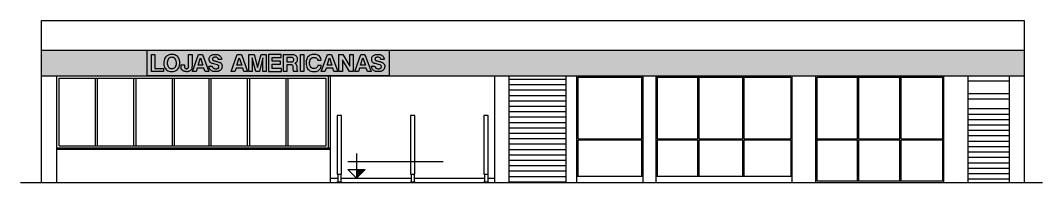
# Model space of a CAD drawing. Header units: metres. Extents: x -367 to 368, y -238 to 223.
# Drawn here: x 293.52 to 317.17, y -0.1 to 3.65 of the extents above; entities that cross this region are included whole.
import ezdxf
from ezdxf.enums import TextEntityAlignment as Align

# ---------------------------------------------------------------- set-up
doc = ezdxf.new("R2010")
doc.units = ezdxf.units.M
doc.linetypes.add('DIVIDE', pattern=[31.75, 12.7, -6.35, 0, -6.35, 0, -6.35])
doc.layers.add('ELE-INSTALAÇÕES', color=160, linetype='Continuous')
doc.layers.add('LA_BAU_BASES GERAIS_R00$0$base', color=253, linetype='Continuous')
doc.styles.add('LA_BAU_BASES GERAIS_R00$0$R60-125-RS', font='romans.shx', dxfattribs={"height": 0.19})
doc.styles.add('LA_BAU_BASES GERAIS_R00$0$R80-100-RS', font='romans.shx', dxfattribs={"height": 0.203})

# ---------------------------------------------------------------- blocks, each defined once
blk = doc.blocks.new('LA_BAU_BASES GERAIS_R00$0$SIMB-INICA-NÍVEL 100')
blk.add_hatch(color=256).paths.add_polyline_path([(2, 2), (0, 2), (0, 0)])
for p, q in [((0, 5.71), (0, 0)), ((-2, 3.9), (20.07, 3.9)), ((-2, 2), (2, 2))]:
    blk.add_line(p, q)
blk.add_lwpolyline([(-2, 2), (0, 0), (2, 2)])
blk = doc.blocks.new('LA_BAU_BASES GERAIS_R00')
at = {"layer": 'LA_BAU_BASES GERAIS_R00$0$base'}
h = blk.add_hatch(color=256, dxfattribs=at)
h.dxf.hatch_style = 1
h.paths.add_polyline_path([(316.75, 2.965), (294.01, 2.965), (294.01, 2.366), (316.75, 2.366)])
h.paths.add_polyline_path([(302.055, 2.366), (296.455, 2.366), (296.455, 2.965), (302.055, 2.965)], flags=17)
h.paths.add_polyline_path([(301.727, 2.755), (301.728, 2.752), (301.73, 2.763)], flags=16)
h.paths.add_polyline_path([(301.64, 2.466), (301.554, 2.466), (301.527, 2.548), (301.372, 2.548), (301.346, 2.466), (301.259, 2.466), (301.401, 2.866), (301.496, 2.866)], flags=16)
h.paths.add_polyline_path([(301.505, 2.615), (301.394, 2.615), (301.449, 2.785)], flags=0)
h.paths.add_polyline_path([(301.224, 2.466), (301.139, 2.466), (300.976, 2.74), (300.976, 2.466), (300.895, 2.466), (300.895, 2.866), (300.981, 2.866), (301.143, 2.591), (301.143, 2.866), (301.224, 2.866)], flags=16)
h.paths.add_polyline_path([(300.866, 2.466), (300.779, 2.466), (300.752, 2.548), (300.597, 2.548), (300.571, 2.466), (300.484, 2.466), (300.627, 2.866), (300.722, 2.866)], flags=16)
h.paths.add_polyline_path([(300.73, 2.615), (300.619, 2.615), (300.674, 2.785)], flags=0)
h.paths.add_polyline_path([(300.482, 2.729), (300.404, 2.729), (300.401, 2.738), (300.397, 2.751), (300.392, 2.762), (300.384, 2.774), (300.377, 2.779), (300.361, 2.787), (300.341, 2.792), (300.32, 2.795), (300.304, 2.794), (300.279, 2.79), (300.258, 2.778), (300.24, 2.761), (300.228, 2.739), (300.218, 2.709), (300.215, 2.685), (300.215, 2.664), (300.216, 2.64), (300.22, 2.613), (300.232, 2.584), (300.246, 2.565), (300.258, 2.552), (300.282, 2.54), (300.311, 2.535), (300.336, 2.537), (300.361, 2.544), (300.375, 2.555), (300.388, 2.567), (300.403, 2.593), (300.404, 2.605), (300.481, 2.605), (300.479, 2.575), (300.464, 2.541), (300.451, 2.52), (300.433, 2.504), (300.403, 2.481), (300.365, 2.471), (300.329, 2.466), (300.284, 2.466), (300.246, 2.474), (300.219, 2.486), (300.195, 2.505), (300.176, 2.523), (300.162, 2.548), (300.15, 2.569), (300.137, 2.615), (300.137, 2.665), (300.135, 2.704), (300.152, 2.764), (300.17, 2.799), (300.186, 2.815), (300.214, 2.841), (300.263, 2.859), (300.3, 2.864), (300.34, 2.866), (300.369, 2.859), (300.393, 2.855), (300.434, 2.832), (300.47, 2.788), (300.478, 2.759)], flags=16)
h.paths.add_polyline_path([(300.083, 2.466), (300.001, 2.466), (300.001, 2.866), (300.083, 2.866)], flags=16)
h.paths.add_polyline_path([(299.937, 2.481), (299.937, 2.466), (299.846, 2.466), (299.841, 2.486), (299.837, 2.528), (299.837, 2.572), (299.835, 2.584), (299.834, 2.594), (299.819, 2.612), (299.81, 2.616), (299.8, 2.621), (299.789, 2.621), (299.691, 2.621), (299.691, 2.466), (299.608, 2.466), (299.609, 2.866), (299.809, 2.866), (299.841, 2.862), (299.862, 2.858), (299.889, 2.844), (299.905, 2.831), (299.922, 2.807), (299.93, 2.775), (299.93, 2.751), (299.93, 2.728), (299.922, 2.703), (299.911, 2.678), (299.889, 2.666), (299.874, 2.657), (299.882, 2.652), (299.895, 2.646), (299.907, 2.628), (299.919, 2.612), (299.919, 2.585), (299.921, 2.572), (299.921, 2.54), (299.922, 2.525), (299.922, 2.511), (299.924, 2.499), (299.927, 2.488), (299.933, 2.482)], flags=16)
h.paths.add_polyline_path([(299.849, 2.754), (299.848, 2.731), (299.844, 2.708), (299.806, 2.691), (299.691, 2.691), (299.691, 2.796), (299.8, 2.795), (299.8, 2.795), (299.817, 2.795), (299.84, 2.778)], flags=0)
h.paths.add_polyline_path([(299.566, 2.539), (299.566, 2.466), (299.266, 2.466), (299.266, 2.866), (299.556, 2.866), (299.556, 2.796), (299.347, 2.796), (299.347, 2.711), (299.538, 2.711), (299.538, 2.642), (299.347, 2.642), (299.347, 2.539)], flags=16)
h.paths.add_polyline_path([(299.213, 2.466), (299.136, 2.466), (299.136, 2.788), (299.055, 2.466), (298.971, 2.466), (298.889, 2.788), (298.889, 2.466), (298.811, 2.466), (298.811, 2.866), (298.933, 2.866), (299.012, 2.561), (299.091, 2.866), (299.213, 2.866)], flags=16)
h.paths.add_polyline_path([(298.78, 2.466), (298.694, 2.466), (298.667, 2.548), (298.512, 2.548), (298.486, 2.466), (298.399, 2.466), (298.541, 2.866), (298.637, 2.866)], flags=16)
h.paths.add_polyline_path([(298.645, 2.615), (298.534, 2.615), (298.589, 2.785)], flags=0)
h.paths.add_polyline_path([(297.966, 2.755), (297.966, 2.752), (297.968, 2.763)], flags=16)
h.paths.add_polyline_path([(297.883, 2.466), (297.797, 2.466), (297.77, 2.548), (297.615, 2.548), (297.589, 2.466), (297.502, 2.466), (297.644, 2.866), (297.739, 2.866)], flags=16)
h.paths.add_polyline_path([(297.748, 2.615), (297.637, 2.615), (297.692, 2.785)], flags=0)
h.paths.add_polyline_path([(297.362, 2.466), (297.36, 2.466), (297.372, 2.465)], flags=16)
h.paths.add_polyline_path([(297.214, 2.647), (297.208, 2.606), (297.198, 2.57), (297.182, 2.544), (297.152, 2.506), (297.114, 2.486), (297.09, 2.473), (297.057, 2.467), (297.019, 2.466), (296.986, 2.469), (296.955, 2.476), (296.935, 2.487), (296.912, 2.499), (296.894, 2.518), (296.88, 2.536), (296.867, 2.552), (296.857, 2.58), (296.843, 2.617), (296.843, 2.679), (296.847, 2.727), (296.86, 2.768), (296.881, 2.797), (296.89, 2.807), (296.91, 2.833), (296.931, 2.84), (296.954, 2.854), (296.985, 2.86), (297.002, 2.864), (297.037, 2.866), (297.073, 2.861), (297.099, 2.855), (297.123, 2.841), (297.148, 2.828), (297.171, 2.8), (297.191, 2.771), (297.205, 2.732), (297.213, 2.692)], flags=16)
h.paths.add_polyline_path([(297.134, 2.653), (297.133, 2.627), (297.123, 2.607), (297.115, 2.579), (297.083, 2.546), (297.052, 2.536), (297.026, 2.535), (296.99, 2.537), (296.96, 2.554), (296.938, 2.587), (296.923, 2.635), (296.923, 2.684), (296.928, 2.71), (296.934, 2.735), (296.944, 2.754), (296.951, 2.767), (296.965, 2.777), (296.976, 2.786), (297.003, 2.794), (297.033, 2.798), (297.079, 2.788), (297.115, 2.755), (297.134, 2.7)], flags=0)
h.paths.add_polyline_path([(296.832, 2.539), (296.832, 2.466), (296.555, 2.466), (296.555, 2.866), (296.637, 2.866), (296.637, 2.539)], flags=16)
at = {"layer": 'LA_BAU_BASES GERAIS_R00$0$base', "ltscale": 0.1}
h = blk.add_hatch(color=256, dxfattribs=at)
h.dxf.hatch_style = 1
h.paths.add_polyline_path([(302.055, 2.366), (296.455, 2.366), (296.455, 2.965), (302.055, 2.965)])
at = {"layer": 'LA_BAU_BASES GERAIS_R00$0$base'}
for points in [[(296.832, 2.466), (296.832, 2.539), (296.637, 2.539), (296.637, 2.866), (296.555, 2.866), (296.555, 2.466)], [(297.489, 2.542), (297.49, 2.552), (297.492, 2.562), (297.493, 2.572), (297.494, 2.583), (297.495, 2.594), (297.495, 2.862), (297.492, 2.866), (297.417, 2.866), (297.413, 2.862), (297.413, 2.595), (297.413, 2.592), (297.412, 2.585), (297.411, 2.579), (297.41, 2.573), (297.41, 2.564), (297.408, 2.556), (297.404, 2.552), (297.4, 2.546), (297.396, 2.543), (297.39, 2.537), (297.383, 2.536), (297.377, 2.535), (297.368, 2.534), (297.359, 2.534), (297.353, 2.535), (297.347, 2.537), (297.341, 2.54), (297.332, 2.543), (297.327, 2.552), (297.325, 2.558), (297.322, 2.562), (297.32, 2.57), (297.319, 2.58), (297.319, 2.623), (297.25, 2.623), (297.24, 2.623), (297.24, 2.575), (297.24, 2.565), (297.241, 2.558), (297.243, 2.549), (297.244, 2.539), (297.246, 2.532), (297.249, 2.526), (297.254, 2.519), (297.259, 2.511), (297.263, 2.504), (297.267, 2.5), (297.271, 2.497), (297.276, 2.493), (297.282, 2.489), (297.29, 2.484), (297.296, 2.478), (297.301, 2.478), (297.307, 2.475), (297.315, 2.473), (297.327, 2.469), (297.335, 2.467), (297.34, 2.467), (297.35, 2.466), (297.362, 2.466), (297.372, 2.465), (297.382, 2.465), (297.388, 2.465), (297.396, 2.467), (297.404, 2.469), (297.414, 2.471), (297.424, 2.473), (297.433, 2.475), (297.436, 2.477), (297.446, 2.483), (297.456, 2.489), (297.467, 2.495), (297.47, 2.5), (297.474, 2.506), (297.482, 2.517), (297.487, 2.525), (297.488, 2.533)], [(298.109, 2.475), (298.118, 2.481), (298.131, 2.485), (298.14, 2.49), (298.154, 2.496), (298.161, 2.504), (298.167, 2.515), (298.176, 2.527), (298.181, 2.536), (298.186, 2.547), (298.188, 2.568), (298.192, 2.581), (298.193, 2.599), (298.192, 2.611), (298.188, 2.622), (298.184, 2.634), (298.18, 2.642), (298.173, 2.649), (298.165, 2.657), (298.158, 2.666), (298.147, 2.674), (298.143, 2.675), (298.133, 2.679), (298.125, 2.683), (298.111, 2.687), (298.092, 2.694), (298.076, 2.698), (298.062, 2.702), (298.049, 2.706), (298.037, 2.71), (298.02, 2.713), (298.004, 2.716), (297.994, 2.721), (297.986, 2.727), (297.977, 2.732), (297.97, 2.738), (297.967, 2.747), (297.966, 2.755), (297.968, 2.763), (297.97, 2.77), (297.977, 2.783), (297.982, 2.791), (297.99, 2.792), (298.002, 2.796), (298.012, 2.799), (298.031, 2.802), (298.043, 2.802), (298.058, 2.8), (298.071, 2.793), (298.083, 2.787), (298.091, 2.78), (298.097, 2.769), (298.102, 2.758), (298.105, 2.746), (298.18, 2.746), (298.18, 2.754), (298.176, 2.768), (298.173, 2.781), (298.169, 2.796), (298.163, 2.804), (298.156, 2.815), (298.148, 2.826), (298.136, 2.836), (298.126, 2.842), (298.116, 2.848), (298.103, 2.855), (298.099, 2.857), (298.083, 2.86), (298.071, 2.863), (298.057, 2.864), (298.039, 2.866), (298.024, 2.866), (297.997, 2.863), (297.978, 2.86), (297.959, 2.855), (297.949, 2.848), (297.932, 2.84), (297.923, 2.832), (297.913, 2.822), (297.903, 2.81), (297.895, 2.792), (297.892, 2.774), (297.889, 2.757), (297.891, 2.742), (297.893, 2.728), (297.896, 2.709), (297.903, 2.698), (297.91, 2.687), (297.919, 2.676), (297.93, 2.666), (297.945, 2.663), (297.959, 2.656), (297.977, 2.651), (297.997, 2.644), (298.026, 2.637), (298.05, 2.63), (298.086, 2.621), (298.095, 2.614), (298.101, 2.61), (298.107, 2.604), (298.111, 2.598), (298.114, 2.584), (298.116, 2.574), (298.116, 2.566), (298.111, 2.557), (298.105, 2.549), (298.094, 2.543), (298.083, 2.538), (298.079, 2.538), (298.072, 2.534), (298.058, 2.534), (298.043, 2.534), (298.031, 2.534), (298.017, 2.535), (298.008, 2.539), (298.002, 2.543), (297.989, 2.546), (297.981, 2.554), (297.975, 2.561), (297.971, 2.566), (297.968, 2.573), (297.964, 2.584), (297.962, 2.595), (297.885, 2.595), (297.885, 2.591), (297.888, 2.576), (297.892, 2.564), (297.895, 2.546), (297.9, 2.532), (297.91, 2.523), (297.919, 2.508), (297.928, 2.498), (297.938, 2.491), (297.951, 2.485), (297.968, 2.474), (297.977, 2.472), (297.989, 2.471), (298.005, 2.468), (298.024, 2.467), (298.039, 2.466), (298.054, 2.466), (298.069, 2.468), (298.08, 2.47), (298.098, 2.471)], [(298.811, 2.466), (298.889, 2.466), (298.889, 2.788), (298.971, 2.466), (299.055, 2.466), (299.136, 2.788), (299.136, 2.466), (299.213, 2.466), (299.213, 2.866), (299.091, 2.866), (299.012, 2.561), (298.933, 2.866), (298.811, 2.866)], [(299.347, 2.539), (299.347, 2.642), (299.538, 2.642), (299.538, 2.711), (299.347, 2.711), (299.347, 2.796), (299.556, 2.796), (299.556, 2.866), (299.266, 2.866), (299.266, 2.466), (299.566, 2.466), (299.566, 2.539)], [(300.001, 2.466), (300.083, 2.466), (300.083, 2.866), (300.001, 2.866)], [(300.15, 2.569), (300.162, 2.548), (300.176, 2.523), (300.195, 2.505), (300.219, 2.486), (300.246, 2.474), (300.284, 2.466), (300.329, 2.466), (300.365, 2.471), (300.389, 2.478), (300.412, 2.488), (300.433, 2.504), (300.451, 2.52), (300.464, 2.541), (300.475, 2.565), (300.48, 2.586), (300.481, 2.605), (300.404, 2.605), (300.403, 2.593), (300.396, 2.581), (300.388, 2.567), (300.375, 2.555), (300.361, 2.544), (300.336, 2.537), (300.311, 2.535), (300.282, 2.54), (300.258, 2.552), (300.246, 2.565), (300.232, 2.584), (300.22, 2.613), (300.216, 2.64), (300.215, 2.664), (300.215, 2.685), (300.218, 2.709), (300.228, 2.739), (300.24, 2.761), (300.258, 2.778), (300.279, 2.79), (300.304, 2.794), (300.32, 2.795), (300.341, 2.792), (300.361, 2.787), (300.377, 2.779), (300.384, 2.774), (300.392, 2.762), (300.397, 2.751), (300.401, 2.738), (300.404, 2.729), (300.482, 2.729), (300.478, 2.759), (300.472, 2.78), (300.46, 2.8), (300.444, 2.82), (300.42, 2.84), (300.393, 2.855), (300.369, 2.859), (300.353, 2.863), (300.328, 2.866), (300.3, 2.864), (300.272, 2.86), (300.248, 2.854), (300.23, 2.847), (300.204, 2.832), (300.186, 2.815), (300.17, 2.799), (300.159, 2.778), (300.148, 2.751), (300.139, 2.719), (300.135, 2.693), (300.137, 2.665), (300.137, 2.629), (300.141, 2.601)], [(301.143, 2.591), (300.981, 2.866), (300.895, 2.866), (300.895, 2.466), (300.976, 2.466), (300.976, 2.74), (301.139, 2.466), (301.224, 2.466), (301.224, 2.866), (301.143, 2.866)], [(301.779, 2.535), (301.77, 2.539), (301.764, 2.543), (301.751, 2.546), (301.742, 2.554), (301.737, 2.561), (301.733, 2.566), (301.73, 2.573), (301.726, 2.584), (301.723, 2.595), (301.647, 2.595), (301.647, 2.591), (301.65, 2.576), (301.654, 2.563), (301.657, 2.546), (301.662, 2.532), (301.672, 2.523), (301.681, 2.508), (301.689, 2.498), (301.7, 2.491), (301.712, 2.485), (301.73, 2.474), (301.738, 2.472), (301.751, 2.471), (301.767, 2.468), (301.786, 2.467), (301.801, 2.466), (301.816, 2.466), (301.831, 2.468), (301.842, 2.47), (301.86, 2.471), (301.87, 2.475), (301.88, 2.48), (301.892, 2.485), (301.902, 2.49), (301.915, 2.495), (301.922, 2.504), (301.929, 2.514), (301.937, 2.527), (301.943, 2.536), (301.948, 2.547), (301.951, 2.56), (301.955, 2.581), (301.955, 2.599), (301.953, 2.617), (301.949, 2.626), (301.945, 2.634), (301.941, 2.642), (301.934, 2.649), (301.926, 2.657), (301.919, 2.665), (301.909, 2.674), (301.904, 2.675), (301.895, 2.679), (301.887, 2.683), (301.873, 2.687), (301.854, 2.694), (301.838, 2.698), (301.824, 2.702), (301.81, 2.706), (301.798, 2.71), (301.782, 2.713), (301.766, 2.716), (301.756, 2.721), (301.748, 2.727), (301.738, 2.732), (301.731, 2.738), (301.729, 2.747), (301.727, 2.755), (301.73, 2.763), (301.731, 2.77), (301.738, 2.782), (301.744, 2.791), (301.752, 2.792), (301.764, 2.796), (301.774, 2.799), (301.793, 2.802), (301.805, 2.802), (301.82, 2.8), (301.832, 2.793), (301.845, 2.787), (301.853, 2.78), (301.858, 2.769), (301.864, 2.758), (301.866, 2.746), (301.942, 2.746), (301.941, 2.754), (301.937, 2.768), (301.934, 2.781), (301.93, 2.796), (301.925, 2.804), (301.918, 2.815), (301.91, 2.826), (301.898, 2.836), (301.888, 2.842), (301.877, 2.848), (301.865, 2.855), (301.861, 2.857), (301.845, 2.86), (301.832, 2.863), (301.819, 2.864), (301.801, 2.866), (301.786, 2.866), (301.759, 2.863), (301.74, 2.86), (301.721, 2.855), (301.711, 2.848), (301.693, 2.84), (301.685, 2.831), (301.674, 2.822), (301.665, 2.81), (301.657, 2.792), (301.654, 2.774), (301.651, 2.757), (301.652, 2.742), (301.655, 2.728), (301.658, 2.709), (301.665, 2.698), (301.672, 2.687), (301.681, 2.676), (301.692, 2.665), (301.707, 2.663), (301.721, 2.656), (301.738, 2.651), (301.759, 2.644), (301.787, 2.637), (301.812, 2.63), (301.847, 2.621), (301.857, 2.614), (301.862, 2.61), (301.869, 2.604), (301.873, 2.597), (301.876, 2.584), (301.877, 2.574), (301.877, 2.566), (301.873, 2.557), (301.866, 2.548), (301.855, 2.543), (301.845, 2.538), (301.84, 2.538), (301.834, 2.534), (301.82, 2.534), (301.805, 2.534), (301.793, 2.534)]]:
    blk.add_hatch(color=256, dxfattribs=at).paths.add_polyline_path(points)
h = blk.add_hatch(color=256, dxfattribs=at)
h.paths.add_polyline_path([(296.955, 2.476), (296.986, 2.469), (297.019, 2.466), (297.057, 2.467), (297.09, 2.473), (297.114, 2.486), (297.14, 2.499), (297.16, 2.516), (297.182, 2.544), (297.198, 2.57), (297.208, 2.606), (297.214, 2.647), (297.213, 2.692), (297.205, 2.732), (297.191, 2.771), (297.171, 2.8), (297.148, 2.828), (297.123, 2.841), (297.099, 2.855), (297.073, 2.861), (297.048, 2.864), (297.027, 2.865), (297.002, 2.864), (296.985, 2.86), (296.968, 2.857), (296.943, 2.848), (296.931, 2.84), (296.917, 2.835), (296.901, 2.821), (296.89, 2.807), (296.881, 2.797), (296.869, 2.78), (296.857, 2.757), (296.847, 2.727), (296.844, 2.695), (296.843, 2.669), (296.843, 2.633), (296.846, 2.609), (296.857, 2.58), (296.867, 2.552), (296.88, 2.536), (296.894, 2.518), (296.912, 2.499), (296.935, 2.487)])
h.paths.add_polyline_path([(296.963, 2.552), (296.951, 2.567), (296.941, 2.581), (296.934, 2.6), (296.928, 2.62), (296.923, 2.649), (296.923, 2.684), (296.928, 2.71), (296.934, 2.735), (296.944, 2.754), (296.951, 2.767), (296.965, 2.777), (296.974, 2.784), (296.986, 2.789), (297.003, 2.794), (297.028, 2.797), (297.046, 2.795), (297.068, 2.791), (297.088, 2.78), (297.106, 2.763), (297.12, 2.74), (297.131, 2.709), (297.134, 2.684), (297.134, 2.653), (297.133, 2.627), (297.123, 2.607), (297.117, 2.586), (297.105, 2.569), (297.088, 2.552), (297.071, 2.543), (297.052, 2.536), (297.026, 2.535), (297, 2.536), (296.98, 2.543)], flags=16)
h = blk.add_hatch(color=256, dxfattribs=at)
h.paths.add_polyline_path([(297.637, 2.615), (297.692, 2.785), (297.748, 2.615)], flags=16)
h.paths.add_polyline_path([(297.615, 2.548), (297.77, 2.548), (297.797, 2.466), (297.883, 2.466), (297.739, 2.866), (297.644, 2.866), (297.502, 2.466), (297.589, 2.466)])
h = blk.add_hatch(color=256, dxfattribs=at)
h.paths.add_polyline_path([(298.534, 2.615), (298.589, 2.785), (298.645, 2.615)], flags=16)
h.paths.add_polyline_path([(298.667, 2.548), (298.694, 2.466), (298.78, 2.466), (298.637, 2.866), (298.541, 2.866), (298.399, 2.466), (298.486, 2.466), (298.512, 2.548)])
h = blk.add_hatch(color=256, dxfattribs=at)
h.paths.add_polyline_path([(299.691, 2.691), (299.691, 2.796), (299.798, 2.795), (299.803, 2.795), (299.809, 2.794), (299.818, 2.792), (299.826, 2.788), (299.837, 2.78), (299.843, 2.77), (299.849, 2.754), (299.848, 2.731), (299.846, 2.719), (299.84, 2.709), (299.829, 2.701), (299.816, 2.695), (299.795, 2.691)], flags=16)
h.paths.add_polyline_path([(299.789, 2.621), (299.8, 2.621), (299.81, 2.616), (299.819, 2.612), (299.826, 2.603), (299.834, 2.594), (299.835, 2.584), (299.837, 2.572), (299.837, 2.555), (299.837, 2.531), (299.838, 2.514), (299.84, 2.499), (299.841, 2.485), (299.844, 2.473), (299.847, 2.466), (299.937, 2.466), (299.937, 2.481), (299.933, 2.482), (299.927, 2.488), (299.924, 2.499), (299.922, 2.511), (299.922, 2.525), (299.921, 2.54), (299.921, 2.557), (299.921, 2.572), (299.919, 2.585), (299.919, 2.6), (299.915, 2.618), (299.907, 2.628), (299.895, 2.646), (299.882, 2.652), (299.871, 2.658), (299.879, 2.66), (299.889, 2.666), (299.9, 2.672), (299.907, 2.681), (299.916, 2.689), (299.922, 2.703), (299.927, 2.718), (299.93, 2.734), (299.93, 2.751), (299.93, 2.77), (299.927, 2.788), (299.922, 2.807), (299.913, 2.819), (299.903, 2.833), (299.891, 2.842), (299.879, 2.849), (299.862, 2.858), (299.841, 2.862), (299.809, 2.866), (299.609, 2.866), (299.608, 2.466), (299.691, 2.466), (299.691, 2.621)])
h = blk.add_hatch(color=256, dxfattribs=at)
h.paths.add_polyline_path([(300.619, 2.615), (300.674, 2.785), (300.73, 2.615)], flags=16)
h.paths.add_polyline_path([(300.752, 2.548), (300.779, 2.466), (300.866, 2.466), (300.722, 2.866), (300.627, 2.866), (300.484, 2.466), (300.571, 2.466), (300.597, 2.548)])
h = blk.add_hatch(color=256, dxfattribs=at)
h.paths.add_polyline_path([(301.527, 2.548), (301.554, 2.466), (301.64, 2.466), (301.496, 2.866), (301.401, 2.866), (301.259, 2.466), (301.346, 2.466), (301.372, 2.548)])
h.paths.add_polyline_path([(301.394, 2.615), (301.449, 2.785), (301.505, 2.615)], flags=16)
h = blk.add_hatch(dxfattribs=at)
h.set_pattern_fill('LINE', color=256, style=0)
h.set_pattern_definition([(0, (195.7055, 6.16755), (0, 0.125), [])])
h.paths.add_polyline_path([(304.83, -0.1), (306.15, -0.1), (306.15, 2.366), (304.83, 2.366)])
for p, q in [((294.01, 2.965), (316.75, 2.965)), ((294.01, 2.366), (304.83, 2.366)), ((294.37, 0.67), (294.37, 2.366)), ((294.37, -0.1), (294.37, 2.366)), ((300.65, 0.7), (300.65, 2.366)), ((300.7, 0.7), (300.7, 2.366)), ((304.5, -0.1), (304.5, 2.366)), ((304.83, 2.366), (316.75, 2.366)), ((304.83, -0.1), (304.83, 2.366)), ((306.15, -0.1), (306.15, 2.366)), ((306.4, -0.1), (306.4, 2.366)), ((307.93, -0.1), (307.93, 2.366)), ((308.23, -0.1), (308.23, 2.366)), ((311.38, -0.1), (311.38, 2.366)), ((311.93, -0.1), (311.93, 2.366)), ((314.89, -0.1), (314.89, 2.366)), ((315.45, -0.1), (315.45, 2.366)), ((316.41, -0.1), (316.41, 2.366)), ((294.42, 0.75), (294.42, 2.316)), ((294.42, 2.316), (300.6, 2.316)), ((295.259, 0.75), (295.259, 2.316)), ((295.309, 0.75), (295.309, 2.316)), ((296.149, 0.75), (296.149, 2.316)), ((296.199, 0.75), (296.199, 2.316)), ((297.039, 0.75), (297.039, 2.316)), ((297.089, 0.75), (297.089, 2.316)), ((297.889, 0.75), (297.889, 2.316)), ((297.939, 0.75), (297.939, 2.316)), ((298.779, 0.75), (298.779, 2.316)), ((298.829, 0.75), (298.829, 2.316)), ((299.669, 0.75), (299.669, 2.316)), ((299.719, 0.75), (299.719, 2.316)), ((300.6, 0.75), (300.6, 2.316)), ((306.426, 2.336), (307.93, 2.336)), ((306.426, 0.915), (306.426, 2.336)), ((307.9, 0.915), (307.9, 2.336)), ((308.23, 2.336), (311.35, 2.336)), ((308.26, 2.336), (308.26, 0.915)), ((309.19, 2.336), (309.19, 0.915)), ((309.22, 2.336), (309.22, 0.915)), ((310.23, 2.336), (310.23, 0.915)), ((310.26, 2.336), (310.26, 0.915)), ((311.35, 2.336), (311.35, 0.915)), ((312.895, 0.915), (312.895, 2.336)), ((312.925, 0.915), (312.925, 2.336)), ((313.875, 0.915), (313.875, 2.336)), ((313.905, 0.915), (313.905, 2.336)), ((315.45, 2.25), (316.41, 2.25)), ((315.45, 1.96), (316.41, 1.96)), ((315.45, 1.835), (316.41, 1.835)), ((315.45, 1.61), (316.41, 1.61)), ((315.45, 1.485), (316.41, 1.485)), ((315.45, 1.36), (316.41, 1.36)), ((315.45, 1.235), (316.41, 1.235)), ((315.45, 1.11), (316.41, 1.11)), ((315.45, 0.985), (316.41, 0.985)), ((294.42, 0.75), (300.6, 0.75)), ((306.426, 0.915), (307.9, 0.915)), ((306.426, 0.885), (307.9, 0.885)), ((306.426, 0.05), (306.426, 0.885)), ((307.9, 0.05), (307.9, 0.885)), ((308.26, 0.915), (309.19, 0.915)), ((308.26, 0.885), (309.19, 0.885)), ((308.26, 0.885), (308.26, 0.05)), ((309.19, 0.885), (309.19, 0.05)), ((309.22, 0.915), (310.23, 0.915)), ((309.22, 0.885), (310.23, 0.885)), ((309.22, 0.885), (309.22, 0.05)), ((310.23, 0.885), (310.23, 0.05)), ((310.26, 0.915), (311.35, 0.915)), ((310.26, 0.885), (311.35, 0.885)), ((310.26, 0.885), (310.26, 0.05)), ((311.35, 0.885), (311.35, 0.05)), ((311.96, 0.915), (312.895, 0.915)), ((311.96, 0.885), (312.895, 0.885)), ((312.895, -0.07), (312.895, 0.885)), ((312.925, 0.915), (313.875, 0.915)), ((312.925, 0.885), (313.875, 0.885)), ((312.925, -0.07), (312.925, 0.885)), ((313.875, -0.07), (313.875, 0.885)), ((313.905, 0.915), (314.86, 0.915)), ((313.905, 0.885), (314.86, 0.885)), ((313.905, -0.07), (313.905, 0.885)), ((315.45, 0.86), (316.41, 0.86)), ((315.45, 0.735), (316.41, 0.735)), ((294.37, 0.7), (300.7, 0.7)), ((294.37, 0.67), (300.7, 0.67)), ((300.7, -0.1), (300.7, 0.7)), ((315.45, 0.61), (316.41, 0.61)), ((315.45, 0.485), (316.41, 0.485)), ((315.45, 0.36), (316.41, 0.36)), ((300.7, 0), (300.865, 0)), ((300.865, 0.095, 0), (300.865, -0.085)), ((300.935, 0.095, 0), (300.935, -0.085)), ((302.565, 0.095, 0), (302.565, -0.085)), ((302.635, 0.095, 0), (302.635, -0.085)), ((302.635, 0), (304.265, 0)), ((304.265, 0.095, 0), (304.265, -0.085, 0)), ((304.335, 0.095, 0), (304.335, -0.085, 0)), ((304.335, 0), (304.5, 0)), ((306.4, 0.05), (307.93, 0.05)), ((308.23, 0.05), (311.38, 0.05)), ((315.45, 0.235), (316.41, 0.235)), ((315.45, 0.11), (316.41, 0.11)), ((293.524, -0.1), (313.403, -0.1)), ((300.935, 0), (302.565, 0)), ((308.943, -0.1), (317.174, -0.1)), ((315.45, -0.015), (316.41, -0.015))]:
    blk.add_line(p, q, dxfattribs=at)
for points in [[(294.01, -0.1), (294.01, 3.65), (316.75, 3.65), (316.75, -0.1)], [(296.555, 2.866), (296.637, 2.866), (296.637, 2.539), (296.832, 2.539), (296.832, 2.466), (296.555, 2.466), (296.555, 2.866)], [(297.417, 2.866), (297.492, 2.866), (297.495, 2.862), (297.495, 2.594), (297.494, 2.583), (297.493, 2.572), (297.492, 2.562), (297.49, 2.552), (297.489, 2.542), (297.488, 2.533), (297.487, 2.525), (297.482, 2.517), (297.474, 2.506), (297.47, 2.5), (297.467, 2.495), (297.456, 2.489), (297.446, 2.483), (297.436, 2.477), (297.433, 2.475), (297.424, 2.473), (297.414, 2.471), (297.404, 2.469), (297.396, 2.467), (297.388, 2.465), (297.382, 2.465), (297.372, 2.465), (297.362, 2.466), (297.35, 2.466), (297.34, 2.467), (297.335, 2.467), (297.327, 2.469), (297.315, 2.473), (297.307, 2.475), (297.301, 2.478), (297.296, 2.478), (297.29, 2.484), (297.282, 2.489), (297.276, 2.493), (297.271, 2.497), (297.267, 2.5), (297.263, 2.504), (297.259, 2.511), (297.254, 2.519), (297.249, 2.526), (297.246, 2.532), (297.244, 2.539), (297.243, 2.549), (297.241, 2.558), (297.24, 2.565), (297.24, 2.575), (297.24, 2.623), (297.25, 2.623), (297.319, 2.623), (297.319, 2.58), (297.319, 2.573), (297.32, 2.567), (297.322, 2.562), (297.325, 2.558), (297.327, 2.552), (297.33, 2.546), (297.333, 2.543), (297.341, 2.54), (297.347, 2.537), (297.353, 2.535), (297.359, 2.534), (297.368, 2.534), (297.377, 2.535), (297.383, 2.536), (297.389, 2.537), (297.392, 2.538), (297.396, 2.543), (297.4, 2.546), (297.404, 2.552), (297.408, 2.556), (297.41, 2.564), (297.41, 2.573), (297.411, 2.579), (297.412, 2.585), (297.413, 2.592), (297.413, 2.595), (297.413, 2.862), (297.416, 2.865)], [(297.502, 2.466), (297.644, 2.866), (297.739, 2.866), (297.883, 2.466), (297.797, 2.466), (297.77, 2.548), (297.615, 2.548), (297.589, 2.466), (297.502, 2.466)], [(298.399, 2.466), (298.541, 2.866), (298.637, 2.866), (298.78, 2.466), (298.694, 2.466), (298.667, 2.548), (298.512, 2.548), (298.486, 2.466), (298.399, 2.466)], [(298.811, 2.466), (298.811, 2.866), (298.933, 2.866), (299.012, 2.561), (299.091, 2.866), (299.213, 2.866), (299.213, 2.466), (299.136, 2.466), (299.136, 2.788), (299.055, 2.466), (298.971, 2.466), (298.889, 2.788), (298.889, 2.466), (298.811, 2.466)], [(299.556, 2.866), (299.266, 2.866), (299.266, 2.466), (299.566, 2.466), (299.566, 2.539), (299.347, 2.539), (299.347, 2.642), (299.538, 2.642), (299.538, 2.711), (299.347, 2.711), (299.347, 2.796), (299.556, 2.796), (299.556, 2.866)], [(300.484, 2.466), (300.627, 2.866), (300.722, 2.866), (300.866, 2.466), (300.779, 2.466), (300.752, 2.548), (300.597, 2.548), (300.571, 2.466), (300.484, 2.466)], [(300.895, 2.466), (300.895, 2.866), (300.981, 2.866), (301.143, 2.591), (301.143, 2.866), (301.224, 2.866), (301.224, 2.466), (301.139, 2.466), (300.976, 2.74), (300.976, 2.466), (300.895, 2.466)], [(301.259, 2.466), (301.401, 2.866), (301.496, 2.866), (301.64, 2.466), (301.554, 2.466), (301.527, 2.548), (301.372, 2.548), (301.346, 2.466), (301.259, 2.466)], [(297.637, 2.615), (297.692, 2.785), (297.748, 2.615), (297.637, 2.615)], [(298.534, 2.615), (298.589, 2.785), (298.645, 2.615), (298.534, 2.615)], [(300.619, 2.615), (300.674, 2.785), (300.73, 2.615), (300.619, 2.615)], [(301.394, 2.615), (301.449, 2.785), (301.505, 2.615), (301.394, 2.615)]]:
    blk.add_lwpolyline(points, dxfattribs=at)
for points in [[(302.055, 2.366), (296.455, 2.366), (296.455, 2.965), (302.055, 2.965)], [(297.027, 2.865), (297.002, 2.864), (296.985, 2.86), (296.968, 2.857), (296.943, 2.848), (296.931, 2.84), (296.917, 2.835), (296.901, 2.821), (296.89, 2.807), (296.881, 2.797), (296.869, 2.78), (296.857, 2.757), (296.847, 2.727), (296.844, 2.695), (296.843, 2.669), (296.843, 2.633), (296.846, 2.609), (296.857, 2.58), (296.867, 2.552), (296.88, 2.536), (296.894, 2.518), (296.912, 2.499), (296.935, 2.487), (296.955, 2.476), (296.986, 2.469), (297.019, 2.466), (297.057, 2.467), (297.09, 2.473), (297.114, 2.486), (297.14, 2.499), (297.16, 2.516), (297.182, 2.544), (297.198, 2.57), (297.208, 2.606), (297.214, 2.647), (297.213, 2.692), (297.205, 2.732), (297.191, 2.771), (297.171, 2.8), (297.148, 2.828), (297.123, 2.841), (297.099, 2.855), (297.073, 2.861), (297.048, 2.864)], [(298.18, 2.746), (298.105, 2.746), (298.102, 2.758), (298.097, 2.769), (298.091, 2.78), (298.083, 2.787), (298.071, 2.793), (298.058, 2.8), (298.043, 2.802), (298.031, 2.802), (298.012, 2.799), (298.002, 2.796), (297.99, 2.792), (297.982, 2.791), (297.977, 2.783), (297.97, 2.77), (297.968, 2.763), (297.966, 2.755), (297.967, 2.747), (297.97, 2.738), (297.977, 2.732), (297.986, 2.727), (297.994, 2.721), (298.004, 2.716), (298.02, 2.713), (298.037, 2.71), (298.049, 2.706), (298.062, 2.702), (298.076, 2.698), (298.092, 2.694), (298.111, 2.687), (298.125, 2.683), (298.133, 2.679), (298.143, 2.675), (298.147, 2.674), (298.158, 2.666), (298.165, 2.657), (298.173, 2.649), (298.18, 2.642), (298.184, 2.634), (298.188, 2.622), (298.192, 2.611), (298.193, 2.599), (298.192, 2.581), (298.188, 2.568), (298.186, 2.547), (298.181, 2.536), (298.176, 2.527), (298.167, 2.515), (298.161, 2.504), (298.154, 2.496), (298.14, 2.49), (298.131, 2.485), (298.118, 2.481), (298.109, 2.475), (298.098, 2.471), (298.08, 2.47), (298.069, 2.468), (298.054, 2.466), (298.039, 2.466), (298.024, 2.467), (298.005, 2.468), (297.989, 2.471), (297.977, 2.472), (297.968, 2.474), (297.951, 2.485), (297.938, 2.491), (297.928, 2.498), (297.919, 2.508), (297.91, 2.523), (297.9, 2.532), (297.895, 2.546), (297.892, 2.564), (297.888, 2.576), (297.885, 2.591), (297.885, 2.595), (297.962, 2.595), (297.964, 2.584), (297.968, 2.573), (297.971, 2.566), (297.975, 2.561), (297.981, 2.554), (297.989, 2.546), (298.002, 2.543), (298.008, 2.539), (298.017, 2.535), (298.031, 2.534), (298.043, 2.534), (298.058, 2.534), (298.072, 2.534), (298.079, 2.538), (298.083, 2.538), (298.094, 2.543), (298.105, 2.549), (298.111, 2.557), (298.116, 2.566), (298.116, 2.574), (298.114, 2.584), (298.111, 2.598), (298.107, 2.604), (298.101, 2.61), (298.095, 2.614), (298.086, 2.621), (298.05, 2.63), (298.026, 2.637), (297.997, 2.644), (297.977, 2.651), (297.959, 2.656), (297.945, 2.663), (297.93, 2.666), (297.919, 2.676), (297.91, 2.687), (297.903, 2.698), (297.896, 2.709), (297.893, 2.728), (297.891, 2.742), (297.889, 2.757), (297.892, 2.774), (297.895, 2.792), (297.903, 2.81), (297.913, 2.822), (297.923, 2.832), (297.932, 2.84), (297.949, 2.848), (297.959, 2.855), (297.978, 2.86), (297.997, 2.863), (298.024, 2.866), (298.039, 2.866), (298.057, 2.864), (298.071, 2.863), (298.083, 2.86), (298.099, 2.857), (298.103, 2.855), (298.116, 2.848), (298.126, 2.842), (298.136, 2.836), (298.148, 2.826), (298.156, 2.815), (298.163, 2.804), (298.169, 2.796), (298.173, 2.781), (298.176, 2.768), (298.18, 2.754)], [(299.691, 2.466), (299.608, 2.466), (299.609, 2.866), (299.809, 2.866), (299.841, 2.862), (299.862, 2.858), (299.879, 2.849), (299.891, 2.842), (299.903, 2.833), (299.913, 2.819), (299.922, 2.807), (299.927, 2.788), (299.93, 2.77), (299.93, 2.751), (299.93, 2.734), (299.927, 2.718), (299.922, 2.703), (299.916, 2.689), (299.907, 2.681), (299.9, 2.672), (299.889, 2.666), (299.879, 2.66), (299.871, 2.658), (299.882, 2.652), (299.895, 2.646), (299.907, 2.628), (299.915, 2.618), (299.919, 2.6), (299.919, 2.585), (299.921, 2.572), (299.921, 2.557), (299.921, 2.54), (299.922, 2.525), (299.922, 2.511), (299.924, 2.499), (299.927, 2.488), (299.933, 2.482), (299.937, 2.481), (299.937, 2.466), (299.847, 2.466), (299.844, 2.473), (299.841, 2.485), (299.84, 2.499), (299.838, 2.514), (299.837, 2.531), (299.837, 2.555), (299.837, 2.572), (299.835, 2.584), (299.834, 2.594), (299.826, 2.603), (299.819, 2.612), (299.81, 2.616), (299.8, 2.621), (299.789, 2.621), (299.691, 2.621)], [(300.083, 2.466), (300.001, 2.466), (300.001, 2.866), (300.083, 2.866)], [(300.482, 2.729), (300.478, 2.759), (300.472, 2.78), (300.46, 2.8), (300.444, 2.82), (300.42, 2.84), (300.393, 2.855), (300.369, 2.859), (300.353, 2.863), (300.328, 2.866), (300.3, 2.864), (300.272, 2.86), (300.248, 2.854), (300.23, 2.847), (300.204, 2.832), (300.186, 2.815), (300.17, 2.799), (300.159, 2.778), (300.148, 2.751), (300.139, 2.719), (300.135, 2.693), (300.137, 2.665), (300.137, 2.629), (300.141, 2.601), (300.15, 2.569), (300.162, 2.548), (300.176, 2.523), (300.195, 2.505), (300.219, 2.486), (300.246, 2.474), (300.284, 2.466), (300.329, 2.466), (300.365, 2.471), (300.389, 2.478), (300.412, 2.488), (300.433, 2.504), (300.451, 2.52), (300.464, 2.541), (300.475, 2.565), (300.48, 2.586), (300.481, 2.605), (300.404, 2.605), (300.403, 2.593), (300.396, 2.581), (300.388, 2.567), (300.375, 2.555), (300.361, 2.544), (300.336, 2.537), (300.311, 2.535), (300.282, 2.54), (300.258, 2.552), (300.246, 2.565), (300.232, 2.584), (300.22, 2.613), (300.216, 2.64), (300.215, 2.664), (300.215, 2.685), (300.218, 2.709), (300.228, 2.739), (300.24, 2.761), (300.258, 2.778), (300.279, 2.79), (300.304, 2.794), (300.32, 2.795), (300.341, 2.792), (300.361, 2.787), (300.377, 2.779), (300.384, 2.774), (300.392, 2.762), (300.397, 2.751), (300.401, 2.738), (300.404, 2.729)], [(301.942, 2.746), (301.866, 2.746), (301.864, 2.758), (301.858, 2.769), (301.853, 2.78), (301.845, 2.787), (301.832, 2.793), (301.82, 2.8), (301.805, 2.802), (301.793, 2.802), (301.774, 2.799), (301.764, 2.796), (301.752, 2.792), (301.744, 2.791), (301.738, 2.782), (301.731, 2.77), (301.73, 2.763), (301.727, 2.755), (301.729, 2.747), (301.731, 2.738), (301.738, 2.732), (301.748, 2.727), (301.756, 2.721), (301.766, 2.716), (301.782, 2.713), (301.798, 2.71), (301.81, 2.706), (301.824, 2.702), (301.838, 2.698), (301.854, 2.694), (301.873, 2.687), (301.887, 2.683), (301.895, 2.679), (301.904, 2.675), (301.909, 2.674), (301.919, 2.665), (301.926, 2.657), (301.934, 2.649), (301.941, 2.642), (301.945, 2.634), (301.949, 2.626), (301.953, 2.617), (301.955, 2.599), (301.955, 2.581), (301.951, 2.56), (301.948, 2.547), (301.943, 2.536), (301.937, 2.527), (301.929, 2.514), (301.922, 2.504), (301.915, 2.495), (301.902, 2.49), (301.892, 2.485), (301.88, 2.48), (301.87, 2.475), (301.86, 2.471), (301.842, 2.47), (301.831, 2.468), (301.816, 2.466), (301.801, 2.466), (301.786, 2.467), (301.767, 2.468), (301.751, 2.471), (301.738, 2.472), (301.73, 2.474), (301.712, 2.485), (301.7, 2.491), (301.689, 2.498), (301.681, 2.508), (301.672, 2.523), (301.662, 2.532), (301.657, 2.546), (301.654, 2.563), (301.65, 2.576), (301.647, 2.591), (301.647, 2.595), (301.723, 2.595), (301.726, 2.584), (301.73, 2.573), (301.733, 2.566), (301.737, 2.561), (301.742, 2.554), (301.751, 2.546), (301.764, 2.543), (301.77, 2.539), (301.779, 2.535), (301.793, 2.534), (301.805, 2.534), (301.82, 2.534), (301.834, 2.534), (301.84, 2.538), (301.845, 2.538), (301.855, 2.543), (301.866, 2.548), (301.873, 2.557), (301.877, 2.566), (301.877, 2.574), (301.876, 2.584), (301.873, 2.597), (301.869, 2.604), (301.862, 2.61), (301.857, 2.614), (301.847, 2.621), (301.812, 2.63), (301.787, 2.637), (301.759, 2.644), (301.738, 2.651), (301.721, 2.656), (301.707, 2.663), (301.692, 2.665), (301.681, 2.676), (301.672, 2.687), (301.665, 2.698), (301.658, 2.709), (301.655, 2.728), (301.652, 2.742), (301.651, 2.757), (301.654, 2.774), (301.657, 2.792), (301.665, 2.81), (301.674, 2.822), (301.685, 2.831), (301.693, 2.84), (301.711, 2.848), (301.721, 2.855), (301.74, 2.86), (301.759, 2.863), (301.786, 2.866), (301.801, 2.866), (301.819, 2.864), (301.832, 2.863), (301.845, 2.86), (301.861, 2.857), (301.865, 2.855), (301.877, 2.848), (301.888, 2.842), (301.898, 2.836), (301.91, 2.826), (301.918, 2.815), (301.925, 2.804), (301.93, 2.796), (301.934, 2.781), (301.937, 2.768), (301.941, 2.754)], [(297.028, 2.797), (297.003, 2.794), (296.986, 2.789), (296.974, 2.784), (296.965, 2.777), (296.951, 2.767), (296.944, 2.754), (296.934, 2.735), (296.928, 2.71), (296.923, 2.684), (296.923, 2.649), (296.928, 2.62), (296.934, 2.6), (296.941, 2.581), (296.951, 2.567), (296.963, 2.552), (296.98, 2.543), (297, 2.536), (297.026, 2.535), (297.052, 2.536), (297.071, 2.543), (297.088, 2.552), (297.105, 2.569), (297.117, 2.586), (297.123, 2.607), (297.133, 2.627), (297.134, 2.653), (297.134, 2.684), (297.131, 2.709), (297.12, 2.74), (297.106, 2.763), (297.088, 2.78), (297.068, 2.791), (297.046, 2.795)], [(299.691, 2.796), (299.691, 2.691), (299.795, 2.691), (299.816, 2.695), (299.829, 2.701), (299.84, 2.709), (299.846, 2.719), (299.848, 2.731), (299.849, 2.754), (299.843, 2.77), (299.837, 2.78), (299.826, 2.788), (299.818, 2.792), (299.809, 2.794), (299.803, 2.795), (299.798, 2.795)], [(311.96, -0.07), (311.96, 2.336), (314.86, 2.336), (314.86, -0.07)], [(304.35, 1.45), (304.25, 1.45), (304.25, 0.095), (304.35, 0.095)], [(304.35, -0.085), (304.35, -0.1), (304.25, -0.1), (304.25, -0.085)]]:
    blk.add_lwpolyline(points, close=True, dxfattribs=at)
at = {"layer": 'LA_BAU_BASES GERAIS_R00$0$base', "elevation": 0}
for points in [[(300.95, 1.45), (300.85, 1.45), (300.85, 0.095), (300.95, 0.095)], [(302.65, 1.45), (302.55, 1.45), (302.55, 0.095), (302.65, 0.095)], [(300.95, -0.085), (300.95, -0.1), (300.85, -0.1), (300.85, -0.085)], [(302.65, -0.085), (302.65, -0.1), (302.55, -0.1), (302.55, -0.085)]]:
    blk.add_lwpolyline(points, close=True, dxfattribs=at)
at = {"layer": 'LA_BAU_BASES GERAIS_R00$0$base', "xscale": 0.1000000000000014, "yscale": 0.1000000000000014, "zscale": 0.1000000000000014}
blk.add_blockref('LA_BAU_BASES GERAIS_R00$0$SIMB-INICA-NÍVEL 100', (301.297, 0), dxfattribs=at)
at = {"layer": 'LA_BAU_BASES GERAIS_R00$0$base', "style": 'LA_BAU_BASES GERAIS_R00$0$R60-125-RS'}
for p in [(242.782, 218.919), (358.637, 192.964)]:
    blk.add_attdef('S', text='', height=0.19, rotation=90, dxfattribs=at).set_placement(p, align=Align.MIDDLE_CENTER)
at = {"layer": 'LA_BAU_BASES GERAIS_R00$0$base', "style": 'LA_BAU_BASES GERAIS_R00$0$R80-100-RS'}
blk.add_attdef('ACESSO', text='', height=0.203, dxfattribs=at).set_placement((365.922, 191.987), align=Align.TOP_CENTER)
at = {"layer": 'LA_BAU_BASES GERAIS_R00$0$base', "style": 'LA_BAU_BASES GERAIS_R00$0$R60-125-RS'}
blk.add_attdef('S', text='', height=0.19, dxfattribs=at).set_placement((266.114, 180.913), align=Align.MIDDLE_CENTER)

msp = doc.modelspace()

# ---------------------------------------------------------------- block references
at = {"layer": 'ELE-INSTALAÇÕES', "color": 210, "linetype": 'DIVIDE', "ltscale": 0.01}
msp.add_blockref('LA_BAU_BASES GERAIS_R00', (0, 0), dxfattribs=at)

doc.saveas('drawing.dxf')
